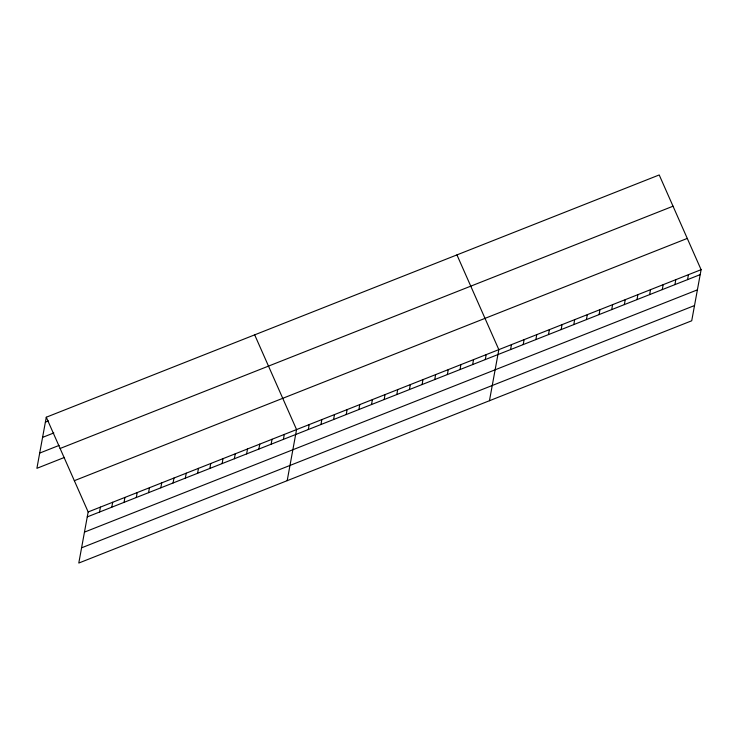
<?xml version="1.0" encoding="UTF-8"?>
<svg xmlns="http://www.w3.org/2000/svg" width="738" height="738" viewBox="0 0 738 738"><rect width="100%" height="100%" fill="white"/><g stroke="black" fill="none" stroke-linecap="round" stroke-linejoin="round"><path stroke-width="1.11" d="M46.282 417.219L88.163 511.951L78.791 563.048L691.718 320.781L701.1 269.684L659.209 174.952L46.282 417.219L36.9 468.316L64.483 457.412M99.519 512.052L100.423 507.107M111.779 507.2L112.683 502.264M124.039 502.357L124.943 497.421M136.299 497.513L137.203 492.569M148.55 492.67L149.463 487.726M160.81 487.818L161.723 482.883M173.07 482.975L173.974 478.04M185.33 478.132L186.234 473.187M197.59 473.289L198.494 468.344M209.85 468.436L210.754 463.501M222.11 463.593L223.014 458.658M234.361 458.75L235.274 453.805M246.621 453.907L247.525 448.962M258.881 449.055L259.785 444.119M271.141 444.211L272.045 439.276M283.401 439.368L284.305 434.424M287.183 480.678L296.565 429.581L254.675 334.849M308.299 429.525L309.204 424.581M320.938 424.525L321.851 419.59M333.585 419.535L334.489 414.59M346.223 414.535L347.128 409.599M358.871 409.535L359.775 404.599M371.509 404.544L372.413 399.599M384.147 399.544L385.061 394.609M396.795 394.544L397.699 389.609M409.433 389.553L410.337 384.609M422.071 384.553L422.985 379.618M434.719 379.553L435.623 374.618M447.357 374.563L448.261 369.618M460.005 369.563L460.909 364.627M472.643 364.563L473.547 359.627M485.281 359.572L486.194 354.627M489.451 400.734L498.833 349.637L456.942 254.896M510.567 349.572L511.471 344.637M523.205 344.581L524.118 339.637M535.853 339.581L536.757 334.646M548.491 334.582L549.395 329.646M561.138 329.591L562.042 324.646M573.777 324.591L574.681 319.655M586.415 319.591L587.328 314.656M599.062 314.6L599.966 309.656M611.701 309.6L612.605 304.665M624.339 304.6L625.252 299.665M636.986 299.61L637.89 294.665M649.625 294.61L650.529 289.674M662.272 289.619L663.176 284.674M674.91 284.619L675.814 279.674M687.548 279.619L688.462 274.684M45.369 422.154L48.44 420.946M42.573 437.385L53.809 432.948M39.695 453.086L59.105 445.411M60.101 448.483L673.038 206.206M74.344 480.687L687.281 238.42M88.163 511.951L701.1 269.684M87.259 516.895L700.196 274.628M84.464 532.126L697.401 289.859M81.586 547.817L694.513 305.55"/></g></svg>
